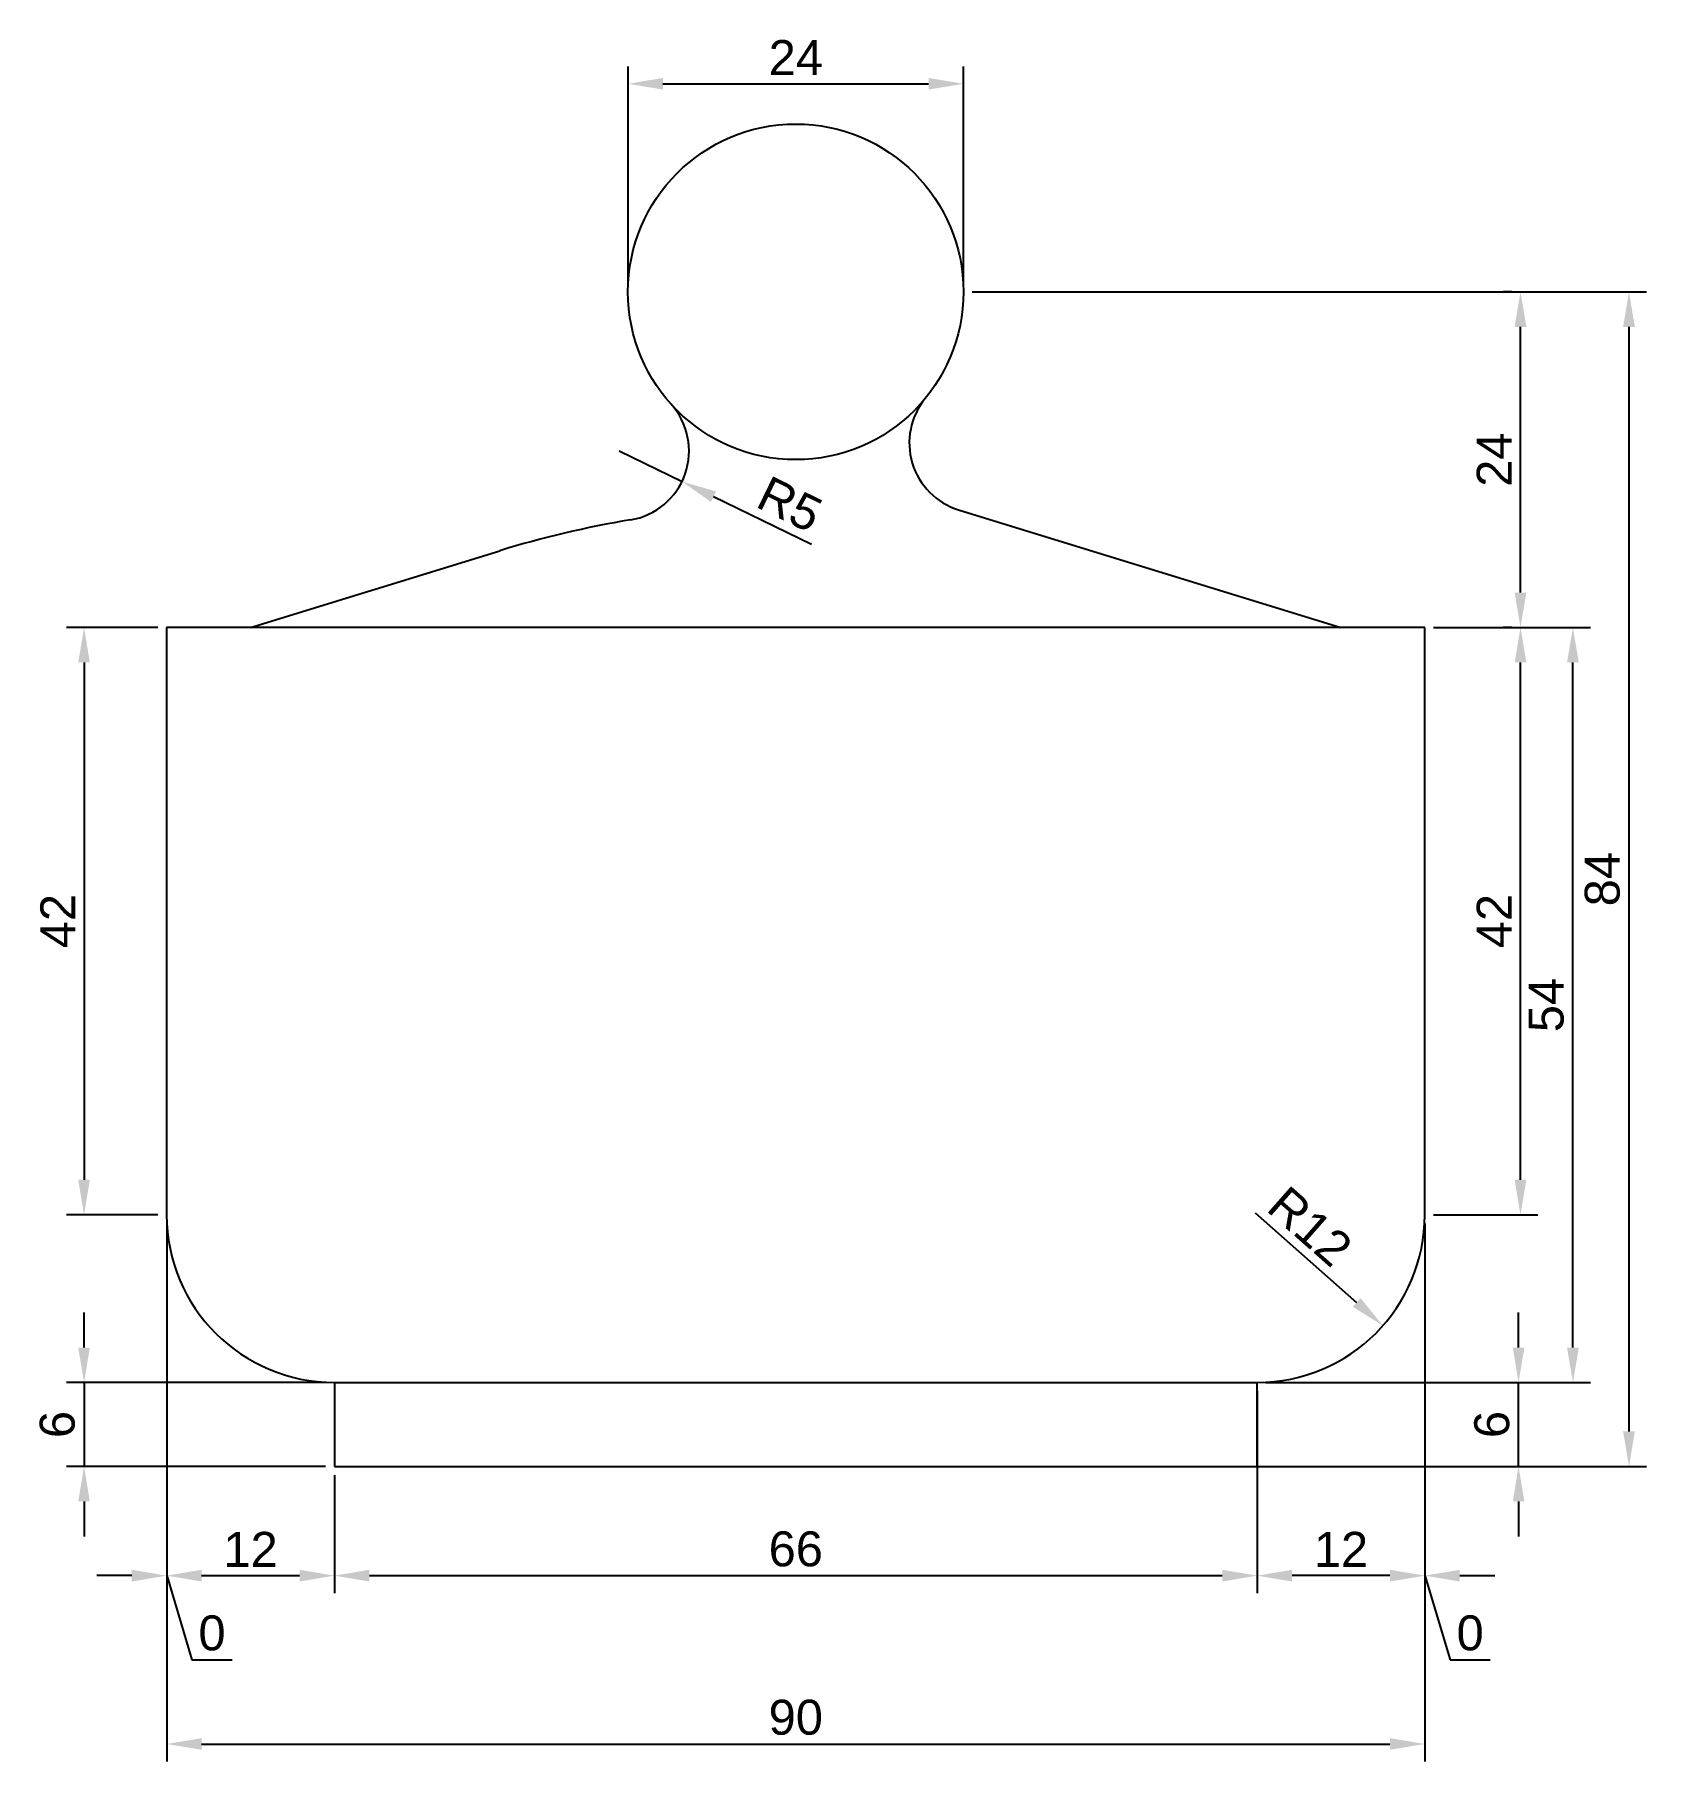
# Model space of a CAD drawing. Header units: millimetres. Extents: x 2993 to 3108, y 1666 to 1790.
import ezdxf

# ---------------------------------------------------------------- set-up
doc = ezdxf.new("R2010")
doc.units = ezdxf.units.MM
doc.styles.get("Standard").update_dxf_attribs({"font": 'arial.ttf'})
doc.dimstyles.new('ISO-25', dxfattribs={"dimtxt": 2.5, "dimasz": 2.5, "dimexe": 1.25, "dimexo": 0.625, "dimtad": 1, "dimtxsty": 'Standard', "dimcen": 2.5, "dimadec": 0, "dimazin": 0, "dimtfac": 1, "dimtmove": 0, "dimatfit": 3, "dimfxl": 1, "dimarcsym": 0})

# ---------------------------------------------------------------- blocks, each defined once
blk = doc.blocks.new('*D3')
at = {"color": 0, "lineweight": -2, "transparency": 16777216}
for p, q in [((3034.89, 1760.13), (3039.39, 1757.94)), ((3048.66, 1753.44), (3041.64, 1756.85))]:
    blk.add_line(p, q, dxfattribs=at)
at = {"color": 0, "transparency": 16777216}
blk.add_solid([(3041.82, 1757.23), (3041.46, 1756.48), (3039.39, 1757.94)], dxfattribs=at)
at = {"layer": 'Defpoints', "color": 0, "transparency": 16777216}
for p in [(3034.89, 1760.13), (3039.39, 1757.94)]:
    blk.add_point(p, dxfattribs=at)
at = {"color": 0, "transparency": 16777216, "insert": (3047.1, 1756.31), "char_height": 2.5, "attachment_point": 5, "rotation": 334.0936}
blk.add_mtext('R5', dxfattribs=at)
blk = doc.blocks.new('*D4')
at = {"color": 0, "lineweight": -2, "transparency": 16777216}
for p, q in [((3093.15, 1747.5), (3100.62, 1747.5)), ((3099.37, 1708), (3099.37, 1745)), ((3093.15, 1705.5), (3100.62, 1705.5))]:
    blk.add_line(p, q, dxfattribs=at)
at = {"color": 0, "transparency": 16777216}
for points in [[(3098.95, 1745), (3099.79, 1745), (3099.37, 1747.5)], [(3098.95, 1708), (3099.79, 1708), (3099.37, 1705.5)]]:
    blk.add_solid(points, dxfattribs=at)
at = {"layer": 'Defpoints', "color": 0, "transparency": 16777216}
for p in [(3092.53, 1747.5), (3099.37, 1747.5), (3092.53, 1705.5)]:
    blk.add_point(p, dxfattribs=at)
at = {"color": 0, "transparency": 16777216, "insert": (3097.49, 1726.5), "char_height": 2.5, "attachment_point": 5, "rotation": 90}
blk.add_mtext('42', dxfattribs=at)
blk = doc.blocks.new('*D5')
at = {"color": 0, "lineweight": -2, "transparency": 16777216}
blk.add_line((3080.38, 1705.63), (3087.65, 1699.22), dxfattribs=at)
at = {"color": 0, "transparency": 16777216}
blk.add_solid([(3087.93, 1699.54), (3087.38, 1698.91), (3089.53, 1697.57)], dxfattribs=at)
at = {"layer": 'Defpoints', "color": 0, "transparency": 16777216}
for p in [(3080.53, 1705.5), (3089.53, 1697.57)]:
    blk.add_point(p, dxfattribs=at)
at = {"color": 0, "transparency": 16777216, "insert": (3084.32, 1704.67), "char_height": 2.5, "attachment_point": 5, "rotation": 318.6208}
blk.add_mtext('R12', dxfattribs=at)
blk = doc.blocks.new('*D6')
at = {"color": 0, "lineweight": -2, "transparency": 16777216}
for p, q in [((3014.53, 1686.88), (3014.53, 1678.44)), ((3080.53, 1686.88), (3080.53, 1678.44)), ((3017.03, 1679.69), (3078.03, 1679.69))]:
    blk.add_line(p, q, dxfattribs=at)
at = {"color": 0, "transparency": 16777216}
for points in [[(3017.03, 1680.11), (3017.03, 1679.27), (3014.53, 1679.69)], [(3078.03, 1680.11), (3078.03, 1679.27), (3080.53, 1679.69)]]:
    blk.add_solid(points, dxfattribs=at)
at = {"layer": 'Defpoints', "color": 0, "transparency": 16777216}
for p in [(3014.53, 1687.5), (3080.53, 1687.5), (3080.53, 1679.69)]:
    blk.add_point(p, dxfattribs=at)
at = {"color": 0, "transparency": 16777216, "insert": (3047.53, 1681.59), "char_height": 2.5, "attachment_point": 5}
blk.add_mtext('66', dxfattribs=at)
blk = doc.blocks.new('*D7')
at = {"color": 0, "lineweight": -2, "transparency": 16777216}
for p, q in [((3099.23, 1696), (3099.23, 1698.5)), ((3081.15, 1693.5), (3100.48, 1693.5)), ((3099.23, 1687.5), (3099.23, 1693.5)), ((3081.15, 1687.5), (3100.48, 1687.5)), ((3099.23, 1685), (3099.23, 1682.5))]:
    blk.add_line(p, q, dxfattribs=at)
at = {"color": 0, "transparency": 16777216}
for points in [[(3098.82, 1696), (3099.65, 1696), (3099.23, 1693.5)], [(3098.82, 1685), (3099.65, 1685), (3099.23, 1687.5)]]:
    blk.add_solid(points, dxfattribs=at)
at = {"layer": 'Defpoints', "color": 0, "transparency": 16777216}
for p in [(3080.53, 1693.5), (3099.23, 1693.5), (3080.53, 1687.5)]:
    blk.add_point(p, dxfattribs=at)
at = {"color": 0, "transparency": 16777216, "insert": (3097.33, 1690.5), "char_height": 2.5, "attachment_point": 5, "rotation": 90}
blk.add_mtext('6', dxfattribs=at)
blk = doc.blocks.new('*D8')
at = {"color": 0, "lineweight": -2, "transparency": 16777216}
for p, q in [((3080.53, 1692.88), (3080.53, 1678.44)), ((3092.53, 1692.88), (3092.53, 1678.44)), ((3090.03, 1679.69), (3083.03, 1679.69))]:
    blk.add_line(p, q, dxfattribs=at)
at = {"color": 0, "transparency": 16777216}
for points in [[(3083.03, 1680.11), (3083.03, 1679.27), (3080.53, 1679.69)], [(3090.03, 1680.11), (3090.03, 1679.27), (3092.53, 1679.69)]]:
    blk.add_solid(points, dxfattribs=at)
at = {"layer": 'Defpoints', "color": 0, "transparency": 16777216}
for p in [(3080.53, 1693.5), (3092.53, 1693.5), (3080.53, 1679.69)]:
    blk.add_point(p, dxfattribs=at)
at = {"color": 0, "transparency": 16777216, "insert": (3086.53, 1681.57), "char_height": 2.5, "attachment_point": 5}
blk.add_mtext('12', dxfattribs=at)
blk = doc.blocks.new('*D9')
at = {"color": 0, "lineweight": -2, "transparency": 16777216}
for p, q in [((3092.53, 1704.88), (3092.53, 1678.44)), ((3092.53, 1692.88), (3092.53, 1678.44)), ((3090.03, 1679.69), (3087.53, 1679.69)), ((3092.53, 1679.69), (3094.33, 1673.67)), ((3095.03, 1679.69), (3097.53, 1679.69)), ((3094.33, 1673.67), (3097.21, 1673.67))]:
    blk.add_line(p, q, dxfattribs=at)
at = {"color": 0, "transparency": 16777216}
for points in [[(3090.03, 1680.11), (3090.03, 1679.27), (3092.53, 1679.69)], [(3095.03, 1680.11), (3095.03, 1679.27), (3092.53, 1679.69)]]:
    blk.add_solid(points, dxfattribs=at)
at = {"layer": 'Defpoints', "color": 0, "transparency": 16777216}
for p in [(3092.53, 1705.5), (3092.53, 1693.5), (3092.53, 1679.69)]:
    blk.add_point(p, dxfattribs=at)
at = {"color": 0, "transparency": 16777216, "insert": (3095.77, 1675.58), "char_height": 2.5, "attachment_point": 5}
blk.add_mtext('0', dxfattribs=at)
blk = doc.blocks.new('*D10')
at = {"color": 0, "lineweight": -2, "transparency": 16777216}
for p, q in [((2996.62, 1696), (2996.62, 1698.5)), ((3013.9, 1693.5), (2995.37, 1693.5)), ((2996.62, 1693.5), (2996.62, 1687.5)), ((3013.9, 1687.5), (2995.37, 1687.5)), ((2996.62, 1685), (2996.62, 1682.5))]:
    blk.add_line(p, q, dxfattribs=at)
at = {"color": 0, "transparency": 16777216}
for points in [[(2996.2, 1696), (2997.03, 1696), (2996.62, 1693.5)], [(2996.2, 1685), (2997.03, 1685), (2996.62, 1687.5)]]:
    blk.add_solid(points, dxfattribs=at)
at = {"layer": 'Defpoints', "color": 0, "transparency": 16777216}
for p in [(3014.53, 1693.5), (2996.62, 1687.5), (3014.53, 1687.5)]:
    blk.add_point(p, dxfattribs=at)
at = {"color": 0, "transparency": 16777216, "insert": (2994.71, 1690.5), "char_height": 2.5, "attachment_point": 5, "rotation": 90}
blk.add_mtext('6', dxfattribs=at)
blk = doc.blocks.new('*D11')
at = {"color": 0, "lineweight": -2, "transparency": 16777216}
for p, q in [((3001.9, 1747.5), (2995.37, 1747.5)), ((2996.62, 1745), (2996.62, 1708)), ((3001.9, 1705.5), (2995.37, 1705.5))]:
    blk.add_line(p, q, dxfattribs=at)
at = {"color": 0, "transparency": 16777216}
for points in [[(2996.2, 1745), (2997.03, 1745), (2996.62, 1747.5)], [(2996.2, 1708), (2997.03, 1708), (2996.62, 1705.5)]]:
    blk.add_solid(points, dxfattribs=at)
at = {"layer": 'Defpoints', "color": 0, "transparency": 16777216}
for p in [(3002.53, 1747.5), (2996.62, 1705.5), (3002.53, 1705.5)]:
    blk.add_point(p, dxfattribs=at)
at = {"color": 0, "transparency": 16777216, "insert": (2994.74, 1726.5), "char_height": 2.5, "attachment_point": 5, "rotation": 90}
blk.add_mtext('42', dxfattribs=at)
blk = doc.blocks.new('*D13')
at = {"color": 0, "lineweight": -2, "transparency": 16777216}
for p, q in [((3002.53, 1686.88), (3002.53, 1678.44)), ((3014.53, 1686.88), (3014.53, 1678.44)), ((3005.03, 1679.69), (3012.03, 1679.69))]:
    blk.add_line(p, q, dxfattribs=at)
at = {"color": 0, "transparency": 16777216}
for points in [[(3005.03, 1680.11), (3005.03, 1679.27), (3002.53, 1679.69)], [(3012.03, 1680.11), (3012.03, 1679.27), (3014.53, 1679.69)]]:
    blk.add_solid(points, dxfattribs=at)
at = {"layer": 'Defpoints', "color": 0, "transparency": 16777216}
for p in [(3002.53, 1687.5), (3014.53, 1687.5), (3014.53, 1679.69)]:
    blk.add_point(p, dxfattribs=at)
at = {"color": 0, "transparency": 16777216, "insert": (3008.53, 1681.57), "char_height": 2.5, "attachment_point": 5}
blk.add_mtext('12', dxfattribs=at)
blk = doc.blocks.new('*D14')
at = {"color": 0, "lineweight": -2, "transparency": 16777216}
for p, q in [((3002.53, 1704.88), (3002.53, 1678.44)), ((3002.53, 1686.88), (3002.53, 1678.44)), ((3000.03, 1679.69), (2997.53, 1679.69)), ((3002.53, 1679.69), (3004.33, 1673.67)), ((3005.03, 1679.69), (3007.53, 1679.69)), ((3004.33, 1673.67), (3007.21, 1673.67))]:
    blk.add_line(p, q, dxfattribs=at)
at = {"color": 0, "transparency": 16777216}
for points in [[(3000.03, 1680.11), (3000.03, 1679.27), (3002.53, 1679.69)], [(3005.03, 1680.11), (3005.03, 1679.27), (3002.53, 1679.69)]]:
    blk.add_solid(points, dxfattribs=at)
at = {"layer": 'Defpoints', "color": 0, "transparency": 16777216}
for p in [(3002.53, 1705.5), (3002.53, 1687.5), (3002.53, 1679.69)]:
    blk.add_point(p, dxfattribs=at)
at = {"color": 0, "transparency": 16777216, "insert": (3005.77, 1675.58), "char_height": 2.5, "attachment_point": 5}
blk.add_mtext('0', dxfattribs=at)
blk = doc.blocks.new('*D15')
at = {"color": 0, "lineweight": -2, "transparency": 16777216}
for p, q in [((3002.53, 1679.07), (3002.53, 1666.4)), ((3092.53, 1679.07), (3092.53, 1666.4)), ((3005.03, 1667.65), (3090.03, 1667.65))]:
    blk.add_line(p, q, dxfattribs=at)
at = {"color": 0, "transparency": 16777216}
for points in [[(3005.03, 1668.07), (3005.03, 1667.24), (3002.53, 1667.65)], [(3090.03, 1668.07), (3090.03, 1667.24), (3092.53, 1667.65)]]:
    blk.add_solid(points, dxfattribs=at)
at = {"layer": 'Defpoints', "color": 0, "transparency": 16777216}
for p in [(3002.53, 1679.69), (3092.53, 1679.69), (3092.53, 1667.65)]:
    blk.add_point(p, dxfattribs=at)
at = {"color": 0, "transparency": 16777216, "insert": (3047.53, 1669.55), "char_height": 2.5, "attachment_point": 5}
blk.add_mtext('90', dxfattribs=at)
blk = doc.blocks.new('*D16')
at = {"color": 0, "lineweight": -2, "transparency": 16777216}
for p, q in [((3035.53, 1772.13), (3035.53, 1787.63)), ((3059.53, 1772.13), (3059.53, 1787.63)), ((3038.03, 1786.38), (3057.03, 1786.38))]:
    blk.add_line(p, q, dxfattribs=at)
at = {"color": 0, "transparency": 16777216}
for points in [[(3038.03, 1786.8), (3038.03, 1785.97), (3035.53, 1786.38)], [(3057.03, 1786.8), (3057.03, 1785.97), (3059.53, 1786.38)]]:
    blk.add_solid(points, dxfattribs=at)
at = {"layer": 'Defpoints', "color": 0, "transparency": 16777216}
for p in [(3059.53, 1786.38), (3035.53, 1771.5), (3059.53, 1771.5)]:
    blk.add_point(p, dxfattribs=at)
at = {"color": 0, "transparency": 16777216, "insert": (3047.53, 1788.26), "char_height": 2.5, "attachment_point": 5}
blk.add_mtext('24', dxfattribs=at)
blk = doc.blocks.new('*D17')
at = {"color": 0, "lineweight": -2, "transparency": 16777216}
for p, q in [((3060.15, 1771.5), (3108.38, 1771.5)), ((3107.13, 1769), (3107.13, 1690)), ((3060.15, 1687.5), (3108.38, 1687.5))]:
    blk.add_line(p, q, dxfattribs=at)
at = {"color": 0, "transparency": 16777216}
for points in [[(3106.71, 1769), (3107.55, 1769), (3107.13, 1771.5)], [(3106.71, 1690), (3107.55, 1690), (3107.13, 1687.5)]]:
    blk.add_solid(points, dxfattribs=at)
at = {"layer": 'Defpoints', "color": 0, "transparency": 16777216}
for p in [(3059.53, 1771.5), (3059.53, 1687.5), (3107.13, 1687.5)]:
    blk.add_point(p, dxfattribs=at)
at = {"color": 0, "transparency": 16777216, "insert": (3105.23, 1729.5), "char_height": 2.5, "attachment_point": 5, "rotation": 90}
blk.add_mtext('84', dxfattribs=at)
blk = doc.blocks.new('*D18')
at = {"color": 0, "lineweight": -2, "transparency": 16777216}
for p, q in [((3098.74, 1771.5), (3098.12, 1771.5)), ((3099.37, 1750), (3099.37, 1769)), ((3098.74, 1747.5), (3098.12, 1747.5))]:
    blk.add_line(p, q, dxfattribs=at)
at = {"color": 0, "transparency": 16777216}
for points in [[(3098.95, 1769), (3099.79, 1769), (3099.37, 1771.5)], [(3098.95, 1750), (3099.79, 1750), (3099.37, 1747.5)]]:
    blk.add_solid(points, dxfattribs=at)
at = {"layer": 'Defpoints', "color": 0, "transparency": 16777216}
for p in [(3099.37, 1771.5), (3099.37, 1771.5), (3099.37, 1747.5)]:
    blk.add_point(p, dxfattribs=at)
at = {"color": 0, "transparency": 16777216, "insert": (3097.49, 1759.5), "char_height": 2.5, "attachment_point": 5, "rotation": 90}
blk.add_mtext('24', dxfattribs=at)
blk = doc.blocks.new('*D19')
at = {"color": 0, "lineweight": -2, "transparency": 16777216}
for p, q in [((3099.99, 1747.5), (3104.37, 1747.5)), ((3103.12, 1696), (3103.12, 1745)), ((3099.86, 1693.5), (3104.37, 1693.5))]:
    blk.add_line(p, q, dxfattribs=at)
at = {"color": 0, "transparency": 16777216}
for points in [[(3102.7, 1745), (3103.54, 1745), (3103.12, 1747.5)], [(3102.7, 1696), (3103.54, 1696), (3103.12, 1693.5)]]:
    blk.add_solid(points, dxfattribs=at)
at = {"layer": 'Defpoints', "color": 0, "transparency": 16777216}
for p in [(3099.37, 1747.5), (3103.12, 1747.5), (3099.23, 1693.5)]:
    blk.add_point(p, dxfattribs=at)
at = {"color": 0, "transparency": 16777216, "insert": (3101.22, 1720.5), "char_height": 2.5, "attachment_point": 5, "rotation": 90}
blk.add_mtext('54', dxfattribs=at)

msp = doc.modelspace()

# ---------------------------------------------------------------- linework, layer by layer
for p, q in [((3059.179, 1755.918), (3086.527, 1747.503)), ((3008.526, 1747.503), (3026.352, 1752.988)), ((3002.526, 1747.503), (3002.526, 1705.503)), ((3092.526, 1747.503), (3002.526, 1747.503)), ((3086.527, 1747.454), (3086.527, 1747.503)), ((3092.526, 1705.503), (3092.526, 1747.503)), ((3014.526, 1693.503), (3080.526, 1693.503)), ((3014.526, 1693.503), (3014.526, 1687.503)), ((3080.526, 1687.503), (3080.526, 1693.503)), ((3014.526, 1687.503), (3080.526, 1687.503)), ((3014.526, 1687.503), (3047.526, 1687.503))]:
    msp.add_line(p, q)
msp.add_circle((3047.526, 1771.503), 12)
for centre, radius, start, end in [((3060.65, 1760.696), 5, 140.52959, 252.89736), ((3034.892, 1760.128), 5, 279.44363, 41.99785), ((3047.526, 1684.172), 72, 99.44363, 107.10273), ((3014.526, 1705.503), 12, 180, 270), ((3080.526, 1705.503), 12, 270, 0)]:
    msp.add_arc(centre, radius, start, end)

# ---------------------------------------------------------------- dimensions: what is measured, and where the dimension line sits
for base, p1, p2, picture, middle in [((3059.526, 1786.384), (3035.526, 1771.503), (3059.526, 1771.503), '*D16', (3047.526, 1788.264)), ((3080.526, 1679.691), (3092.526, 1693.503), (3080.526, 1693.503), '*D8', (3086.526, 1681.572)), ((3014.526, 1679.691), (3002.526, 1687.503), (3014.526, 1687.503), '*D13', (3008.526, 1681.572)), ((3080.526, 1679.691), (3014.526, 1687.503), (3080.526, 1687.503), '*D6', (3047.526, 1681.593)), ((3092.526, 1667.652), (3002.526, 1679.691), (3092.526, 1679.691), '*D15', (3047.526, 1669.553))]:
    dim = msp.add_linear_dim(base=base, p1=p1, p2=p2, dimstyle='ISO-25')
    dim.commit()
    dim.dimension.update_dxf_attribs({"geometry": picture, "text_midpoint": middle})
for base, p1, p2, picture, middle in [((3107.131, 1687.503), (3059.526, 1771.503), (3059.526, 1687.503), '*D17', (3105.23, 1729.503)), ((3099.37, 1771.503), (3099.37, 1747.503), (3099.37, 1771.503), '*D18', (3097.49, 1759.503)), ((2996.616, 1705.503), (3002.526, 1747.503), (3002.526, 1705.503), '*D11', (2994.736, 1726.503)), ((3099.37, 1747.503), (3092.526, 1705.503), (3092.526, 1747.503), '*D4', (3097.49, 1726.503)), ((3103.12, 1747.503), (3099.232, 1693.503), (3099.37, 1747.503), '*D19', (3101.224, 1720.503)), ((2996.616, 1687.503), (3014.526, 1693.503), (3014.526, 1687.503), '*D10', (2994.715, 1690.503)), ((3099.232, 1693.503), (3080.526, 1687.503), (3080.526, 1693.503), '*D7', (3097.331, 1690.503))]:
    dim = msp.add_linear_dim(base=base, p1=p1, p2=p2, angle=90, dimstyle='ISO-25')
    dim.commit()
    dim.dimension.update_dxf_attribs({"geometry": picture, "text_midpoint": middle})
dim = msp.add_radius_dim(center=(3034.892, 1760.128), mpoint=(3039.39, 1757.944), dimstyle='ISO-25')
dim.commit()
dim.dimension.update_dxf_attribs({"geometry": '*D3', "text_midpoint": (3047.1, 1756.307)})
dim = msp.add_radius_dim(center=(3080.526, 1705.503), mpoint=(3089.531, 1697.571), dimstyle='ISO-25')
dim.commit()
dim.dimension.update_dxf_attribs({"geometry": '*D5', "text_midpoint": (3083.078, 1703.255), "dimtype": 164})
for base, p1, p2, picture, middle in [((3002.526373999, 1679.691491551), (3002.526373999, 1687.502998329), (3002.526373999, 1705.502998329), '*D14', (3004.956413221, 1675.576126613)), ((3092.526373999, 1679.691491551), (3092.526373999, 1693.502998329), (3092.526373999, 1705.502998329), '*D9', (3094.956413221, 1675.576126613))]:
    dim = msp.add_linear_dim(base=base, p1=p1, p2=p2, dimstyle='ISO-25', override={"dimtmove": 1})
    dim.commit()
    dim.dimension.update_dxf_attribs({"geometry": picture, "text_midpoint": middle})

doc.saveas('drawing.dxf')
